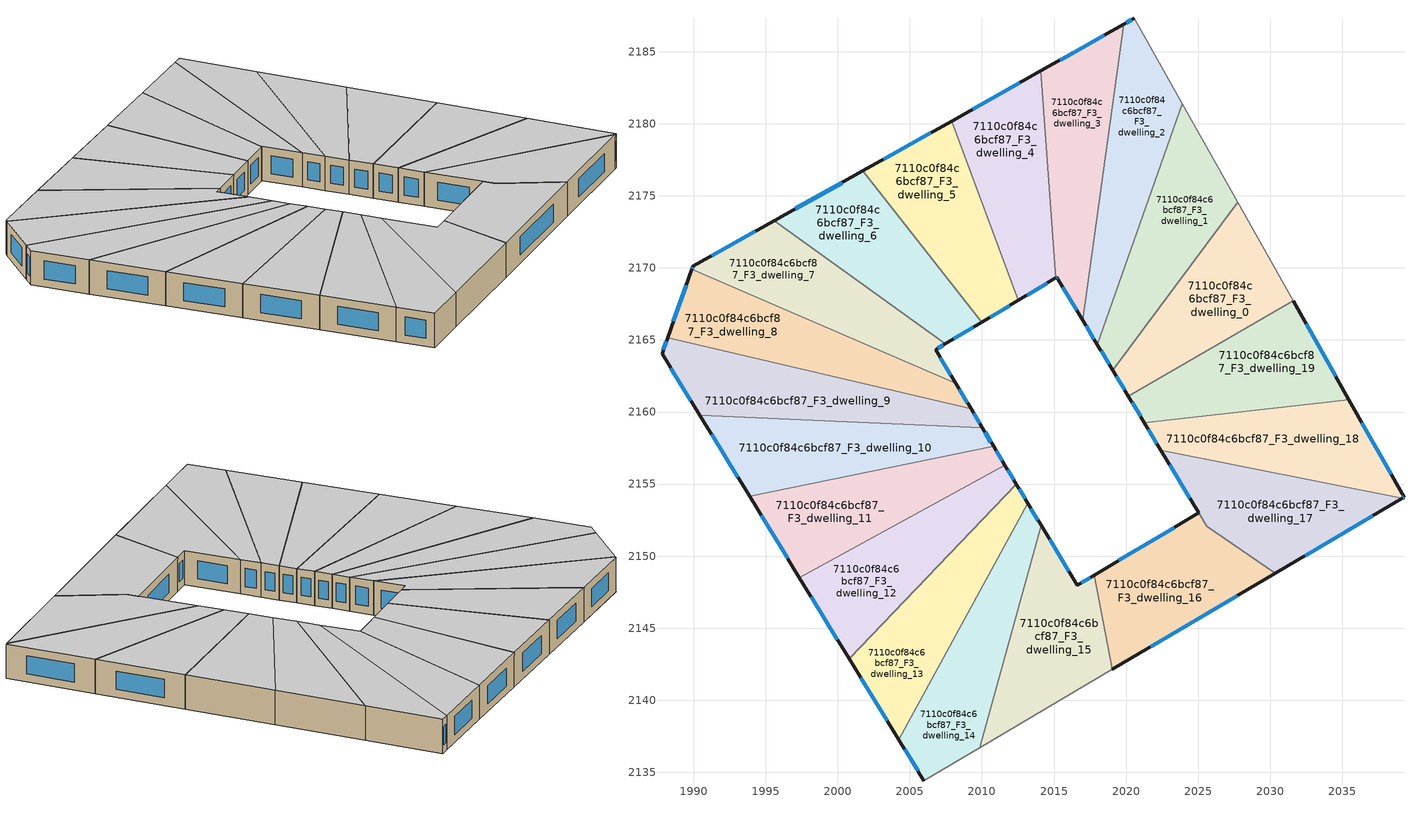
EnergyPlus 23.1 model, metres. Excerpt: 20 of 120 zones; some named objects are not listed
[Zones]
7110c0f84c6bcf87_F3_dwelling_0
 floor to 7110c0f84c6bcf87_F2_dwelling_0 (EU_floor_Construction): 2027.74,2174.56 2031.6,2167.72 2020.15,2161.11 2019.06,2162.91 z9
 wall outside (EU_wall_Construction): 2019.07,2162.91 2020.15,2161.11 z9:12
 wall adiabatic (EU_wall_Construction): 2031.6,2167.72 2027.74,2174.56 z9:12
 wall to 7110c0f84c6bcf87_F3_dwelling_1 (EU_wall_Construction): 2027.74,2174.56 2019.07,2162.91 z9:12
 wall to 7110c0f84c6bcf87_F3_dwelling_19 (EU_wall_Construction): 2020.15,2161.11 2031.6,2167.72 z9:12
 window (EU_Window_Construction): 2019.32,2162.48 2019.89,2161.53 z9.7:11.3
 ceiling to 7110c0f84c6bcf87_F4_dwelling_0 (EU_floor_Construction): 2031.6,2167.72 2027.74,2174.56 2019.06,2162.91 2020.15,2161.11 z12
7110c0f84c6bcf87_F3_dwelling_1
 floor to 7110c0f84c6bcf87_F2_dwelling_1 (EU_floor_Construction): 2023.89,2181.39 2027.74,2174.56 2019.06,2162.91 2018.01,2164.66 z9
 wall outside (EU_wall_Construction): 2018.01,2164.66 2019.07,2162.91 z9:12
 wall adiabatic (EU_wall_Construction): 2027.74,2174.56 2023.89,2181.39 z9:12
 wall to 7110c0f84c6bcf87_F3_dwelling_2 (EU_wall_Construction): 2023.89,2181.39 2018.01,2164.66 z9:12
 window (EU_Window_Construction): 2018.26,2164.25 2018.82,2163.32 z9.7:11.3
 ceiling to 7110c0f84c6bcf87_F4_dwelling_1 (EU_floor_Construction): 2019.06,2162.91 2027.74,2174.56 2023.89,2181.39 2018.01,2164.66 z12
7110c0f84c6bcf87_F3_dwelling_10
 floor to 7110c0f84c6bcf87_F2_dwelling_10 (EU_floor_Construction): 2010.02,2158.91 2010.81,2157.61 1993.88,2154.14 1990.42,2159.77 z9
 wall outside (EU_wall_Construction): 2010.81,2157.61 2010.03,2158.91 / 1990.42,2159.77 1993.88,2154.14 z9:12
 wall to 7110c0f84c6bcf87_F3_dwelling_11 (EU_wall_Construction): 1993.88,2154.14 2010.81,2157.61 z9:12
 wall to 7110c0f84c6bcf87_F3_dwelling_9 (EU_wall_Construction): 2010.02,2158.91 1990.42,2159.77 z9:12
 window (EU_Window_Construction): 2010.62,2157.92 2010.21,2158.61 / 1991.24,2158.45 1993.07,2155.47 z9.7:11.3
 ceiling to 7110c0f84c6bcf87_F4_dwelling_10 (EU_floor_Construction): 2010.81,2157.61 2010.02,2158.91 1990.42,2159.77 1993.88,2154.14 z12
7110c0f84c6bcf87_F3_dwelling_11
 floor to 7110c0f84c6bcf87_F2_dwelling_11 (EU_floor_Construction): 2010.81,2157.61 2011.59,2156.3 1997.33,2148.52 1993.88,2154.14 z9
 wall outside (EU_wall_Construction): 2011.59,2156.3 2010.81,2157.61 / 1993.88,2154.14 1997.33,2148.52 z9:12
 wall to 7110c0f84c6bcf87_F3_dwelling_12 (EU_wall_Construction): 1997.33,2148.52 2011.59,2156.3 z9:12
 window (EU_Window_Construction): 2011.41,2156.61 2010.99,2157.31 / 1994.69,2152.82 1996.52,2149.84 z9.7:11.3
 ceiling to 7110c0f84c6bcf87_F4_dwelling_11 (EU_floor_Construction): 2011.59,2156.3 2010.81,2157.61 1993.88,2154.14 1997.33,2148.52 z12
7110c0f84c6bcf87_F3_dwelling_12
 floor to 7110c0f84c6bcf87_F2_dwelling_12 (EU_floor_Construction): 2011.59,2156.3 2012.38,2154.99 2000.79,2142.88 1997.33,2148.52 z9
 wall outside (EU_wall_Construction): 2012.39,2154.99 2011.59,2156.3 / 1997.33,2148.52 2000.79,2142.88 z9:12
 wall to 7110c0f84c6bcf87_F3_dwelling_13 (EU_wall_Construction): 2000.79,2142.88 2012.38,2154.99 z9:12
 window (EU_Window_Construction): 2012.2,2155.3 2011.78,2155.99 / 1998.14,2147.19 1999.97,2144.21 z9.7:11.3
 ceiling to 7110c0f84c6bcf87_F4_dwelling_12 (EU_floor_Construction): 2000.79,2142.88 2012.38,2154.99 2011.59,2156.3 1997.33,2148.52 z12
7110c0f84c6bcf87_F3_dwelling_13
 floor to 7110c0f84c6bcf87_F2_dwelling_13 (EU_floor_Construction): 2012.38,2154.99 2013.18,2153.66 2004.24,2137.25 2000.79,2142.88 z9
 wall outside (EU_wall_Construction): 2013.18,2153.66 2012.39,2154.99 / 2000.79,2142.88 2004.24,2137.25 z9:12
 wall to 7110c0f84c6bcf87_F3_dwelling_14 (EU_wall_Construction): 2004.24,2137.25 2013.18,2153.66 z9:12
 window (EU_Window_Construction): 2012.99,2153.97 2012.57,2154.68 / 2001.6,2141.56 2003.43,2138.57 z9.7:11.3
 ceiling to 7110c0f84c6bcf87_F4_dwelling_13 (EU_floor_Construction): 2004.24,2137.25 2013.18,2153.66 2012.38,2154.99 2000.79,2142.88 z12
7110c0f84c6bcf87_F3_dwelling_14
 floor to 7110c0f84c6bcf87_F2_dwelling_14 (EU_floor_Construction): 2013.18,2153.66 2014.1,2152.14 2009.83,2136.71 2005.97,2134.43 2004.24,2137.25 z9
 wall outside (EU_wall_Construction): 2014.1,2152.14 2013.18,2153.66 / 2004.24,2137.25 2005.97,2134.43 z9:12
 wall adiabatic (EU_wall_Construction): 2005.97,2134.43 2009.83,2136.71 z9:12
 wall to 7110c0f84c6bcf87_F3_dwelling_15 (EU_wall_Construction): 2009.83,2136.71 2014.1,2152.14 z9:12
 window (EU_Window_Construction): 2013.88,2152.5 2013.4,2153.31 / 2004.65,2136.59 2005.56,2135.1 z9.7:11.3
 ceiling to 7110c0f84c6bcf87_F4_dwelling_14 (EU_floor_Construction): 2009.83,2136.71 2014.1,2152.14 2013.18,2153.66 2004.24,2137.25 2005.97,2134.43 z12
7110c0f84c6bcf87_F3_dwelling_15
 floor to 7110c0f84c6bcf87_F2_dwelling_15 (EU_floor_Construction): 2017.8,2148.69 2019.05,2142.16 2009.83,2136.71 2014.1,2152.14 2016.6,2147.97 z9
 wall outside (EU_wall_Construction): 2017.8,2148.69 2016.6,2147.97 2014.1,2152.14 z9:12
 wall adiabatic (EU_wall_Construction): 2009.83,2136.71 2019.05,2142.16 z9:12
 wall to 7110c0f84c6bcf87_F3_dwelling_16 (EU_wall_Construction): 2019.05,2142.16 2017.81,2148.69 z9:12
 window (EU_Window_Construction): 2016.02,2148.95 2014.69,2151.16 / 2017.52,2148.52 2016.89,2148.14 z9.7:11.3
 ceiling to 7110c0f84c6bcf87_F4_dwelling_15 (EU_floor_Construction): 2019.05,2142.16 2017.8,2148.69 2016.6,2147.97 2014.1,2152.14 2009.83,2136.71 z12
7110c0f84c6bcf87_F3_dwelling_16
 floor to 7110c0f84c6bcf87_F2_dwelling_16 (EU_floor_Construction): 2030.35,2148.82 2019.05,2142.16 2017.8,2148.69 2025.03,2153 2025.59,2152.07 z9
 wall outside (EU_wall_Construction): 2019.05,2142.16 2030.35,2148.82 / 2025.03,2153 2017.8,2148.69 z9:12
 wall to 7110c0f84c6bcf87_F3_dwelling_17 (EU_wall_Construction): 2030.35,2148.82 2025.59,2152.07 2025.03,2153 z9:12
 window (EU_Window_Construction): 2021.71,2143.72 2027.7,2147.26 / 2023.33,2151.99 2019.5,2149.7 z9.7:11.3
 ceiling to 7110c0f84c6bcf87_F4_dwelling_16 (EU_floor_Construction): 2030.35,2148.82 2025.59,2152.07 2025.03,2153 2017.8,2148.69 2019.05,2142.16 z12
7110c0f84c6bcf87_F3_dwelling_17
 floor to 7110c0f84c6bcf87_F2_dwelling_17 (EU_floor_Construction): 2039.17,2154.03 2030.35,2148.82 2025.59,2152.07 2022.4,2157.36 z9
 wall outside (EU_wall_Construction): 2030.35,2148.82 2039.17,2154.03 / 2022.4,2157.36 2025.03,2153 z9:12
 wall to 7110c0f84c6bcf87_F3_dwelling_18 (EU_wall_Construction): 2039.17,2154.03 2022.4,2157.36 z9:12
 window (EU_Window_Construction): 2032.42,2150.05 2037.1,2152.8 / 2023.02,2156.34 2024.41,2154.02 z9.7:11.3
 ceiling to 7110c0f84c6bcf87_F4_dwelling_17 (EU_floor_Construction): 2039.17,2154.03 2022.4,2157.36 2025.59,2152.07 2030.35,2148.82 z12
7110c0f84c6bcf87_F3_dwelling_18
 floor to 7110c0f84c6bcf87_F2_dwelling_18 (EU_floor_Construction): 2035.46,2160.86 2039.28,2154.09 2039.17,2154.03 2022.4,2157.36 2021.26,2159.26 z9
 wall outside (EU_wall_Construction): 2021.26,2159.26 2022.4,2157.36 / 2039.17,2154.03 2039.28,2154.09 2035.46,2160.86 z9:12
 wall to 7110c0f84c6bcf87_F3_dwelling_19 (EU_wall_Construction): 2035.46,2160.86 2021.26,2159.26 z9:12
 window (EU_Window_Construction): 2021.53,2158.82 2022.13,2157.81 / 2038.38,2155.68 2036.36,2159.27 / 2039.19,2154.04 2039.25,2154.08 z9.7:11.3
 ceiling to 7110c0f84c6bcf87_F4_dwelling_18 (EU_floor_Construction): 2039.28,2154.09 2035.46,2160.86 2021.26,2159.26 2022.4,2157.36 2039.17,2154.03 z12
7110c0f84c6bcf87_F3_dwelling_19
 floor to 7110c0f84c6bcf87_F2_dwelling_19 (EU_floor_Construction): 2031.6,2167.72 2035.46,2160.86 2021.26,2159.26 2020.15,2161.11 z9
 wall outside (EU_wall_Construction): 2020.15,2161.11 2021.26,2159.26 / 2035.46,2160.86 2031.6,2167.72 z9:12
 window (EU_Window_Construction): 2020.41,2160.67 2021,2159.69 / 2034.55,2162.47 2032.51,2166.11 z9.7:11.3
 ceiling to 7110c0f84c6bcf87_F4_dwelling_19 (EU_floor_Construction): 2035.46,2160.86 2031.6,2167.72 2020.15,2161.11 2021.26,2159.26 z12
7110c0f84c6bcf87_F3_dwelling_2
 floor to 7110c0f84c6bcf87_F2_dwelling_2 (EU_floor_Construction): 2020.56,2187.3 2023.89,2181.39 2018.01,2164.66 2016.98,2166.38 2019.84,2186.89 z9
 wall outside (EU_wall_Construction): 2016.98,2166.38 2018.01,2164.66 / 2020.56,2187.3 2019.84,2186.89 z9:12
 wall adiabatic (EU_wall_Construction): 2023.89,2181.39 2020.56,2187.3 z9:12
 wall to 7110c0f84c6bcf87_F3_dwelling_3 (EU_wall_Construction): 2019.84,2186.89 2016.98,2166.38 z9:12
 window (EU_Window_Construction): 2017.22,2165.97 2017.77,2165.06 / 2020.39,2187.21 2020.01,2186.99 z9.7:11.3
 ceiling to 7110c0f84c6bcf87_F4_dwelling_2 (EU_floor_Construction): 2018.01,2164.66 2023.89,2181.39 2020.56,2187.3 2019.84,2186.89 2016.98,2166.38 z12
7110c0f84c6bcf87_F3_dwelling_3
 floor to 7110c0f84c6bcf87_F2_dwelling_3 (EU_floor_Construction): 2019.84,2186.89 2016.98,2166.38 2015.19,2169.34 2015.13,2169.3 2014.08,2183.66 z9
 wall outside (EU_wall_Construction): 2015.13,2169.3 2015.19,2169.34 2016.98,2166.38 / 2019.84,2186.89 2014.08,2183.66 z9:12
 wall to 7110c0f84c6bcf87_F3_dwelling_4 (EU_wall_Construction): 2014.08,2183.66 2015.13,2169.3 z9:12
 window (EU_Window_Construction): 2015.61,2168.65 2016.56,2167.07 / 2015.14,2169.31 2015.18,2169.33 / 2018.49,2186.14 2015.43,2184.42 z9.7:11.3
 ceiling to 7110c0f84c6bcf87_F4_dwelling_3 (EU_floor_Construction): 2016.98,2166.38 2019.84,2186.89 2014.08,2183.66 2015.13,2169.3 2015.19,2169.34 z12
7110c0f84c6bcf87_F3_dwelling_4
 floor to 7110c0f84c6bcf87_F2_dwelling_4 (EU_floor_Construction): 2014.08,2183.66 2015.13,2169.3 2012.52,2167.75 2007.9,2180.19 z9
 wall outside (EU_wall_Construction): 2012.52,2167.75 2015.13,2169.3 / 2014.08,2183.66 2007.9,2180.19 z9:12
 wall to 7110c0f84c6bcf87_F3_dwelling_5 (EU_wall_Construction): 2007.89,2180.19 2012.52,2167.75 z9:12
 window (EU_Window_Construction): 2013.13,2168.11 2014.51,2168.94 / 2012.63,2182.85 2009.35,2181 z9.7:11.3
 ceiling to 7110c0f84c6bcf87_F4_dwelling_4 (EU_floor_Construction): 2015.13,2169.3 2014.08,2183.66 2007.9,2180.19 2012.52,2167.75 z12
7110c0f84c6bcf87_F3_dwelling_5
 floor to 7110c0f84c6bcf87_F2_dwelling_5 (EU_floor_Construction): 2007.9,2180.19 2012.52,2167.75 2009.97,2166.22 2001.73,2176.73 z9
 wall outside (EU_wall_Construction): 2009.97,2166.22 2012.52,2167.75 / 2007.9,2180.19 2001.73,2176.73 z9:12
 wall to 7110c0f84c6bcf87_F3_dwelling_6 (EU_wall_Construction): 2001.73,2176.73 2009.97,2166.22 z9:12
 window (EU_Window_Construction): 2010.57,2166.58 2011.92,2167.39 / 2006.45,2179.38 2003.18,2177.54 z9.7:11.3
 ceiling to 7110c0f84c6bcf87_F4_dwelling_5 (EU_floor_Construction): 2012.52,2167.75 2007.9,2180.19 2001.73,2176.73 2009.97,2166.22 z12
7110c0f84c6bcf87_F3_dwelling_6
 floor to 7110c0f84c6bcf87_F2_dwelling_6 (EU_floor_Construction): 2001.73,2176.73 2009.97,2166.22 2007.47,2164.73 1995.59,2173.28 z9
 wall outside (EU_wall_Construction): 2007.47,2164.73 2009.97,2166.22 / 2001.73,2176.73 1995.59,2173.28 z9:12
 wall to 7110c0f84c6bcf87_F3_dwelling_7 (EU_wall_Construction): 1995.59,2173.28 2007.47,2164.73 z9:12
 window (EU_Window_Construction): 2008.05,2165.08 2009.38,2165.87 / 2000.29,2175.92 1997.03,2174.09 z9.7:11.3
 ceiling to 7110c0f84c6bcf87_F4_dwelling_6 (EU_floor_Construction): 2009.97,2166.22 2001.73,2176.73 1995.59,2173.28 2007.47,2164.73 z12
7110c0f84c6bcf87_F3_dwelling_7
 floor to 7110c0f84c6bcf87_F2_dwelling_7 (EU_floor_Construction): 2007.47,2164.73 2006.78,2164.32 2008.17,2162 1989.87,2169.91 1989.94,2170.1 1995.59,2173.28 z9
 wall outside (EU_wall_Construction): 2008.17,2162 2006.78,2164.32 2007.47,2164.73 / 1995.59,2173.28 1989.94,2170.1 1989.87,2169.91 z9:12
 wall to 7110c0f84c6bcf87_F3_dwelling_8 (EU_wall_Construction): 1989.87,2169.91 2008.17,2162 z9:12
 window (EU_Window_Construction): 2006.94,2164.41 2007.31,2164.63 / 2007.84,2162.54 2007.11,2163.77 / 1989.92,2170.06 1989.88,2169.95 / 1994.26,2172.53 1991.26,2170.85 z9.7:11.3
 ceiling to 7110c0f84c6bcf87_F4_dwelling_7 (EU_floor_Construction): 2008.17,2162 2006.78,2164.32 2007.47,2164.73 1995.59,2173.28 1989.94,2170.1 1989.87,2169.91 z12
7110c0f84c6bcf87_F3_dwelling_8
 floor to 7110c0f84c6bcf87_F2_dwelling_8 (EU_floor_Construction): 2008.17,2162 2009.24,2160.22 1988.19,2165.17 1989.87,2169.91 z9
 wall outside (EU_wall_Construction): 2009.24,2160.22 2008.17,2162 / 1989.87,2169.91 1988.19,2165.17 z9:12
 wall to 7110c0f84c6bcf87_F3_dwelling_9 (EU_wall_Construction): 1988.19,2165.17 2009.24,2160.22 z9:12
 window (EU_Window_Construction): 2008.99,2160.64 2008.42,2161.58 / 1989.47,2168.79 1988.59,2166.28 z9.7:11.3
 ceiling to 7110c0f84c6bcf87_F4_dwelling_8 (EU_floor_Construction): 2009.24,2160.22 2008.17,2162 1989.87,2169.91 1988.19,2165.17 z12
7110c0f84c6bcf87_F3_dwelling_9
 floor to 7110c0f84c6bcf87_F2_dwelling_9 (EU_floor_Construction): 2009.24,2160.22 2010.02,2158.91 1990.42,2159.77 1987.8,2164.05 1988.19,2165.17 z9
 wall outside (EU_wall_Construction): 2010.03,2158.91 2009.24,2160.22 / 1988.19,2165.17 1987.8,2164.05 1990.42,2159.77 z9:12
 window (EU_Window_Construction): 2009.84,2159.22 2009.42,2159.91 / 1988.42,2163.05 1989.81,2160.78 / 1988.1,2164.91 1987.89,2164.31 z9.7:11.3
 ceiling to 7110c0f84c6bcf87_F4_dwelling_9 (EU_floor_Construction): 2010.02,2158.91 2009.24,2160.22 1988.19,2165.17 1987.8,2164.05 1990.42,2159.77 z12
[Building]
EU S2 Campaign: North Axis=0; Terrain=City; Solar Distribution=FullExterior
[Site:Location]
Budapest.Ferenc.Liszt.Intl.AP: Latitude=47.437; Longitude=19.256; Time Zone=1; Elevation=185
[SizingPeriod:WeatherFileDays]
AnnualSizingPeriod: Begin Month=1; Begin Day of Month=1; End Month=12; End Day of Month=31; Day of Week for Start Day=Monday; Use Weather File Daylight Saving Period=No; Use Weather File Rain and Snow Indicators=No
[MATERIAL]
EU_InternalMass_Material: Roughness=MediumRough; Thickness=0.1; Conductivity=1; Density=1800; Specific Heat=900; Thermal Absorptance=0.9; Solar Absorptance=0.7; Visible Absorptance=0.7
[MATERIAL:NOMASS] Roughness=MediumRough; Thermal Absorptance=0.9; Solar Absorptance=0.7; Visible Absorptance=0.7
Name | Thermal Resistance
EU_wall_NoMass | 0.832559
EU_floor_NoMass | 0.872794
[WINDOWMATERIAL:SIMPLEGLAZINGSYSTEM]
EU_Window_SimpleGlazing: UFactor=2.79869; Solar Heat Gain Coefficient=0.75; Visible Transmittance=0.75
[CONSTRUCTION]
EU_wall_Construction: EU_wall_NoMass
EU_floor_Construction: EU_floor_NoMass
EU_Window_Construction: EU_Window_SimpleGlazing
EU_InternalMass_Construction: EU_InternalMass_Material
[ZONE] Type=1; Multiplier=1; Ceiling Height=autocalculate; Floor Area=autocalculate; Part of Total Floor Area=Yes
Name | Volume
7110c0f84c6bcf87_F3_dwelling_0 | 198.129
7110c0f84c6bcf87_F3_dwelling_1 | 198.126
7110c0f84c6bcf87_F3_dwelling_10 | 198.105
7110c0f84c6bcf87_F3_dwelling_11 | 198.112
7110c0f84c6bcf87_F3_dwelling_12 | 198.113
7110c0f84c6bcf87_F3_dwelling_13 | 198.094
7110c0f84c6bcf87_F3_dwelling_14 | 198.111
7110c0f84c6bcf87_F3_dwelling_15 | 198.138
7110c0f84c6bcf87_F3_dwelling_16 | 198.946
7110c0f84c6bcf87_F3_dwelling_17 | 197.278
7110c0f84c6bcf87_F3_dwelling_18 | 198.144
7110c0f84c6bcf87_F3_dwelling_19 | 198.101
7110c0f84c6bcf87_F3_dwelling_2 | 198.1
7110c0f84c6bcf87_F3_dwelling_3 | 198.086
7110c0f84c6bcf87_F3_dwelling_4 | 198.137
7110c0f84c6bcf87_F3_dwelling_5 | 198.078
7110c0f84c6bcf87_F3_dwelling_6 | 198.149
7110c0f84c6bcf87_F3_dwelling_7 | 198.077
7110c0f84c6bcf87_F3_dwelling_8 | 198.136
7110c0f84c6bcf87_F3_dwelling_9 | 198.123
[INTERNALMASS] Construction=EU_InternalMass_Construction
Name | Zone or ZoneList | Surface Area
7110c0f84c6bcf87_F3_dwelling_0_EU_InternalMass | 7110c0f84c6bcf87_F3_dwelling_0 | 66.0427
7110c0f84c6bcf87_F3_dwelling_1_EU_InternalMass | 7110c0f84c6bcf87_F3_dwelling_1 | 66.0421
7110c0f84c6bcf87_F3_dwelling_2_EU_InternalMass | 7110c0f84c6bcf87_F3_dwelling_2 | 66.0333
7110c0f84c6bcf87_F3_dwelling_3_EU_InternalMass | 7110c0f84c6bcf87_F3_dwelling_3 | 66.0286
7110c0f84c6bcf87_F3_dwelling_4_EU_InternalMass | 7110c0f84c6bcf87_F3_dwelling_4 | 66.0457
7110c0f84c6bcf87_F3_dwelling_5_EU_InternalMass | 7110c0f84c6bcf87_F3_dwelling_5 | 66.0259
7110c0f84c6bcf87_F3_dwelling_6_EU_InternalMass | 7110c0f84c6bcf87_F3_dwelling_6 | 66.0498
7110c0f84c6bcf87_F3_dwelling_7_EU_InternalMass | 7110c0f84c6bcf87_F3_dwelling_7 | 66.0256
7110c0f84c6bcf87_F3_dwelling_8_EU_InternalMass | 7110c0f84c6bcf87_F3_dwelling_8 | 66.0453
7110c0f84c6bcf87_F3_dwelling_9_EU_InternalMass | 7110c0f84c6bcf87_F3_dwelling_9 | 66.0413
7110c0f84c6bcf87_F3_dwelling_10_EU_InternalMass | 7110c0f84c6bcf87_F3_dwelling_10 | 66.035
7110c0f84c6bcf87_F3_dwelling_11_EU_InternalMass | 7110c0f84c6bcf87_F3_dwelling_11 | 66.0374
7110c0f84c6bcf87_F3_dwelling_12_EU_InternalMass | 7110c0f84c6bcf87_F3_dwelling_12 | 66.0377
7110c0f84c6bcf87_F3_dwelling_13_EU_InternalMass | 7110c0f84c6bcf87_F3_dwelling_13 | 66.0316
7110c0f84c6bcf87_F3_dwelling_14_EU_InternalMass | 7110c0f84c6bcf87_F3_dwelling_14 | 66.0371
7110c0f84c6bcf87_F3_dwelling_15_EU_InternalMass | 7110c0f84c6bcf87_F3_dwelling_15 | 66.0461
7110c0f84c6bcf87_F3_dwelling_16_EU_InternalMass | 7110c0f84c6bcf87_F3_dwelling_16 | 66.3167
7110c0f84c6bcf87_F3_dwelling_17_EU_InternalMass | 7110c0f84c6bcf87_F3_dwelling_17 | 65.7605
7110c0f84c6bcf87_F3_dwelling_18_EU_InternalMass | 7110c0f84c6bcf87_F3_dwelling_18 | 66.0478
7110c0f84c6bcf87_F3_dwelling_19_EU_InternalMass | 7110c0f84c6bcf87_F3_dwelling_19 | 66.0339
[OTHEREQUIPMENT] Fuel Type=Electricity; Design Level Calculation Method=Watts/Area; Power per Zone Floor Area=1; Fraction Latent=0; Fraction Radiant=0; Fraction Lost=0; Carbon Dioxide Generation Rate=0; EndUse Subcategory=EU_Step8_InternalGains
Name | Zone or ZoneList or Space or SpaceList | Schedule
EU_Step8_InternalGain_7110c0f84c6bcf87_F3_dwelling_0_f000 | 7110c0f84c6bcf87_F3_dwelling_0 | EU_Step8_GainSchedule_7110c0f84c6bcf87_F3_dwelling_0_f000
EU_Step8_InternalGain_7110c0f84c6bcf87_F3_dwelling_1_f000 | 7110c0f84c6bcf87_F3_dwelling_1 | EU_Step8_GainSchedule_7110c0f84c6bcf87_F3_dwelling_1_f000
EU_Step8_InternalGain_7110c0f84c6bcf87_F3_dwelling_2_f000 | 7110c0f84c6bcf87_F3_dwelling_2 | EU_Step8_GainSchedule_7110c0f84c6bcf87_F3_dwelling_2_f000
EU_Step8_InternalGain_7110c0f84c6bcf87_F3_dwelling_3_f000 | 7110c0f84c6bcf87_F3_dwelling_3 | EU_Step8_GainSchedule_7110c0f84c6bcf87_F3_dwelling_3_f000
EU_Step8_InternalGain_7110c0f84c6bcf87_F3_dwelling_4_f000 | 7110c0f84c6bcf87_F3_dwelling_4 | EU_Step8_GainSchedule_7110c0f84c6bcf87_F3_dwelling_4_f000
EU_Step8_InternalGain_7110c0f84c6bcf87_F3_dwelling_5_f000 | 7110c0f84c6bcf87_F3_dwelling_5 | EU_Step8_GainSchedule_7110c0f84c6bcf87_F3_dwelling_5_f000
EU_Step8_InternalGain_7110c0f84c6bcf87_F3_dwelling_6_f000 | 7110c0f84c6bcf87_F3_dwelling_6 | EU_Step8_GainSchedule_7110c0f84c6bcf87_F3_dwelling_6_f000
EU_Step8_InternalGain_7110c0f84c6bcf87_F3_dwelling_7_f000 | 7110c0f84c6bcf87_F3_dwelling_7 | EU_Step8_GainSchedule_7110c0f84c6bcf87_F3_dwelling_7_f000
EU_Step8_InternalGain_7110c0f84c6bcf87_F3_dwelling_8_f000 | 7110c0f84c6bcf87_F3_dwelling_8 | EU_Step8_GainSchedule_7110c0f84c6bcf87_F3_dwelling_8_f000
EU_Step8_InternalGain_7110c0f84c6bcf87_F3_dwelling_9_f000 | 7110c0f84c6bcf87_F3_dwelling_9 | EU_Step8_GainSchedule_7110c0f84c6bcf87_F3_dwelling_9_f000
EU_Step8_InternalGain_7110c0f84c6bcf87_F3_dwelling_10_f000 | 7110c0f84c6bcf87_F3_dwelling_10 | EU_Step8_GainSchedule_7110c0f84c6bcf87_F3_dwelling_10_f000
EU_Step8_InternalGain_7110c0f84c6bcf87_F3_dwelling_11_f000 | 7110c0f84c6bcf87_F3_dwelling_11 | EU_Step8_GainSchedule_7110c0f84c6bcf87_F3_dwelling_11_f000
EU_Step8_InternalGain_7110c0f84c6bcf87_F3_dwelling_12_f000 | 7110c0f84c6bcf87_F3_dwelling_12 | EU_Step8_GainSchedule_7110c0f84c6bcf87_F3_dwelling_12_f000
EU_Step8_InternalGain_7110c0f84c6bcf87_F3_dwelling_13_f000 | 7110c0f84c6bcf87_F3_dwelling_13 | EU_Step8_GainSchedule_7110c0f84c6bcf87_F3_dwelling_13_f000
EU_Step8_InternalGain_7110c0f84c6bcf87_F3_dwelling_14_f000 | 7110c0f84c6bcf87_F3_dwelling_14 | EU_Step8_GainSchedule_7110c0f84c6bcf87_F3_dwelling_14_f000
EU_Step8_InternalGain_7110c0f84c6bcf87_F3_dwelling_15_f000 | 7110c0f84c6bcf87_F3_dwelling_15 | EU_Step8_GainSchedule_7110c0f84c6bcf87_F3_dwelling_15_f000
EU_Step8_InternalGain_7110c0f84c6bcf87_F3_dwelling_16_f000 | 7110c0f84c6bcf87_F3_dwelling_16 | EU_Step8_GainSchedule_7110c0f84c6bcf87_F3_dwelling_16_f000
EU_Step8_InternalGain_7110c0f84c6bcf87_F3_dwelling_17_f000 | 7110c0f84c6bcf87_F3_dwelling_17 | EU_Step8_GainSchedule_7110c0f84c6bcf87_F3_dwelling_17_f000
EU_Step8_InternalGain_7110c0f84c6bcf87_F3_dwelling_18_f000 | 7110c0f84c6bcf87_F3_dwelling_18 | EU_Step8_GainSchedule_7110c0f84c6bcf87_F3_dwelling_18_f000
EU_Step8_InternalGain_7110c0f84c6bcf87_F3_dwelling_19_f000 | 7110c0f84c6bcf87_F3_dwelling_19 | EU_Step8_GainSchedule_7110c0f84c6bcf87_F3_dwelling_19_f000
[ZONEVENTILATION:DESIGNFLOWRATE] Schedule=EU_AlwaysOn; Design Flow Rate Calculation Method=AirChanges/Hour; Air Changes per Hour=0.475469; Ventilation Type=Natural; Fan Pressure Rise=0; Fan Total Efficiency=1; Constant Term Coefficient=1; Temperature Term Coefficient=0; Velocity Term Coefficient=0; Velocity Squared Term Coefficient=0; Minimum Indoor Temperature=-100; Maximum Indoor Temperature=100; Delta Temperature=-100; Minimum Outdoor Temperature=-100; Maximum Outdoor Temperature=100; Maximum Wind Speed=40
Name | Zone or ZoneList or Space or SpaceList
EU_ConstantAir_7110c0f84c6bcf87_F3_dwelling_0 | 7110c0f84c6bcf87_F3_dwelling_0
EU_ConstantAir_7110c0f84c6bcf87_F3_dwelling_1 | 7110c0f84c6bcf87_F3_dwelling_1
EU_ConstantAir_7110c0f84c6bcf87_F3_dwelling_2 | 7110c0f84c6bcf87_F3_dwelling_2
EU_ConstantAir_7110c0f84c6bcf87_F3_dwelling_3 | 7110c0f84c6bcf87_F3_dwelling_3
EU_ConstantAir_7110c0f84c6bcf87_F3_dwelling_4 | 7110c0f84c6bcf87_F3_dwelling_4
EU_ConstantAir_7110c0f84c6bcf87_F3_dwelling_5 | 7110c0f84c6bcf87_F3_dwelling_5
EU_ConstantAir_7110c0f84c6bcf87_F3_dwelling_6 | 7110c0f84c6bcf87_F3_dwelling_6
EU_ConstantAir_7110c0f84c6bcf87_F3_dwelling_7 | 7110c0f84c6bcf87_F3_dwelling_7
EU_ConstantAir_7110c0f84c6bcf87_F3_dwelling_8 | 7110c0f84c6bcf87_F3_dwelling_8
EU_ConstantAir_7110c0f84c6bcf87_F3_dwelling_9 | 7110c0f84c6bcf87_F3_dwelling_9
EU_ConstantAir_7110c0f84c6bcf87_F3_dwelling_10 | 7110c0f84c6bcf87_F3_dwelling_10
EU_ConstantAir_7110c0f84c6bcf87_F3_dwelling_11 | 7110c0f84c6bcf87_F3_dwelling_11
EU_ConstantAir_7110c0f84c6bcf87_F3_dwelling_12 | 7110c0f84c6bcf87_F3_dwelling_12
EU_ConstantAir_7110c0f84c6bcf87_F3_dwelling_13 | 7110c0f84c6bcf87_F3_dwelling_13
EU_ConstantAir_7110c0f84c6bcf87_F3_dwelling_14 | 7110c0f84c6bcf87_F3_dwelling_14
EU_ConstantAir_7110c0f84c6bcf87_F3_dwelling_15 | 7110c0f84c6bcf87_F3_dwelling_15
EU_ConstantAir_7110c0f84c6bcf87_F3_dwelling_16 | 7110c0f84c6bcf87_F3_dwelling_16
EU_ConstantAir_7110c0f84c6bcf87_F3_dwelling_17 | 7110c0f84c6bcf87_F3_dwelling_17
EU_ConstantAir_7110c0f84c6bcf87_F3_dwelling_18 | 7110c0f84c6bcf87_F3_dwelling_18
EU_ConstantAir_7110c0f84c6bcf87_F3_dwelling_19 | 7110c0f84c6bcf87_F3_dwelling_19
[HVACTEMPLATE:ZONE:IDEALLOADSAIRSYSTEM] System Availability Schedule=EU_AlwaysOn; Maximum Heating Supply Air Temperature=50; Minimum Cooling Supply Air Temperature=13; Maximum Heating Supply Air Humidity Ratio=0.0156; Minimum Cooling Supply Air Humidity Ratio=0.0077; Heating Limit=NoLimit; Cooling Limit=NoLimit; Heating Availability Schedule=EU_AlwaysOn; Cooling Availability Schedule=EU_CoolingOff; Dehumidification Control Type=ConstantSensibleHeatRatio; Cooling Sensible Heat Ratio=0.7; Dehumidification Setpoint=60; Humidification Control Type=None; Humidification Setpoint=30; Outdoor Air Method=None; Outdoor Air Flow Rate per Person=0.00944; Outdoor Air Flow Rate per Zone Floor Area=0; Outdoor Air Flow Rate per Zone=0; Demand Controlled Ventilation Type=None; Outdoor Air Economizer Type=NoEconomizer; Heat Recovery Type=None; Sensible Heat Recovery Effectiveness=0.7; Latent Heat Recovery Effectiveness=0.65
Name | Template Thermostat
7110c0f84c6bcf87_F3_dwelling_0 | EU_HeatOnly_7110c0f84c6bcf87_F3_dwelling_0
7110c0f84c6bcf87_F3_dwelling_1 | EU_HeatOnly_7110c0f84c6bcf87_F3_dwelling_1
7110c0f84c6bcf87_F3_dwelling_2 | EU_HeatOnly_7110c0f84c6bcf87_F3_dwelling_2
7110c0f84c6bcf87_F3_dwelling_3 | EU_HeatOnly_7110c0f84c6bcf87_F3_dwelling_3
7110c0f84c6bcf87_F3_dwelling_4 | EU_HeatOnly_7110c0f84c6bcf87_F3_dwelling_4
7110c0f84c6bcf87_F3_dwelling_5 | EU_HeatOnly_7110c0f84c6bcf87_F3_dwelling_5
7110c0f84c6bcf87_F3_dwelling_6 | EU_HeatOnly_7110c0f84c6bcf87_F3_dwelling_6
7110c0f84c6bcf87_F3_dwelling_7 | EU_HeatOnly_7110c0f84c6bcf87_F3_dwelling_7
7110c0f84c6bcf87_F3_dwelling_8 | EU_HeatOnly_7110c0f84c6bcf87_F3_dwelling_8
7110c0f84c6bcf87_F3_dwelling_9 | EU_HeatOnly_7110c0f84c6bcf87_F3_dwelling_9
7110c0f84c6bcf87_F3_dwelling_10 | EU_HeatOnly_7110c0f84c6bcf87_F3_dwelling_10
7110c0f84c6bcf87_F3_dwelling_11 | EU_HeatOnly_7110c0f84c6bcf87_F3_dwelling_11
7110c0f84c6bcf87_F3_dwelling_12 | EU_HeatOnly_7110c0f84c6bcf87_F3_dwelling_12
7110c0f84c6bcf87_F3_dwelling_13 | EU_HeatOnly_7110c0f84c6bcf87_F3_dwelling_13
7110c0f84c6bcf87_F3_dwelling_14 | EU_HeatOnly_7110c0f84c6bcf87_F3_dwelling_14
7110c0f84c6bcf87_F3_dwelling_15 | EU_HeatOnly_7110c0f84c6bcf87_F3_dwelling_15
7110c0f84c6bcf87_F3_dwelling_16 | EU_HeatOnly_7110c0f84c6bcf87_F3_dwelling_16
7110c0f84c6bcf87_F3_dwelling_17 | EU_HeatOnly_7110c0f84c6bcf87_F3_dwelling_17
7110c0f84c6bcf87_F3_dwelling_18 | EU_HeatOnly_7110c0f84c6bcf87_F3_dwelling_18
7110c0f84c6bcf87_F3_dwelling_19 | EU_HeatOnly_7110c0f84c6bcf87_F3_dwelling_19
[SIZING:ZONE] Zone Cooling Design Supply Air Temperature Input Method=SupplyAirTemperature; Zone Cooling Design Supply Air Temperature=13; Zone Heating Design Supply Air Temperature Input Method=SupplyAirTemperature; Zone Heating Design Supply Air Temperature=50; Zone Cooling Design Supply Air Humidity Ratio=0.008; Zone Heating Design Supply Air Humidity Ratio=0.008; Cooling Design Air Flow Method=DesignDay; Cooling Design Air Flow Rate=0; Cooling Minimum Air Flow per Zone Floor Area=0.000762; Cooling Minimum Air Flow=0; Cooling Minimum Air Flow Fraction=0.2; Heating Design Air Flow Method=DesignDay; Heating Design Air Flow Rate=0; Heating Maximum Air Flow per Zone Floor Area=0.002032; Heating Maximum Air Flow=0.141576; Heating Maximum Air Flow Fraction=0.3; Account for Dedicated Outdoor Air System=No; Dedicated Outdoor Air System Control Strategy=NeutralSupplyAir; Dedicated Outdoor Air Low Setpoint Temperature for Design=autosize; Dedicated Outdoor Air High Setpoint Temperature for Design=autosize; Zone Load Sizing Method=Sensible Load Only No Latent Load; Zone Latent Cooling Design Supply Air Humidity Ratio Input Method=HumidityRatioDifference; Zone Cooling Design Supply Air Humidity Ratio Difference=0.005; Zone Latent Heating Design Supply Air Humidity Ratio Input Method=HumidityRatioDifference; Zone Humidification Design Supply Air Humidity Ratio Difference=0.005
7110c0f84c6bcf87_F3_dwelling_0; 7110c0f84c6bcf87_F3_dwelling_1; 7110c0f84c6bcf87_F3_dwelling_2; 7110c0f84c6bcf87_F3_dwelling_3; 7110c0f84c6bcf87_F3_dwelling_4; 7110c0f84c6bcf87_F3_dwelling_5; 7110c0f84c6bcf87_F3_dwelling_6; 7110c0f84c6bcf87_F3_dwelling_7; 7110c0f84c6bcf87_F3_dwelling_8; 7110c0f84c6bcf87_F3_dwelling_9; 7110c0f84c6bcf87_F3_dwelling_10; 7110c0f84c6bcf87_F3_dwelling_11; 7110c0f84c6bcf87_F3_dwelling_12; 7110c0f84c6bcf87_F3_dwelling_13; 7110c0f84c6bcf87_F3_dwelling_14; 7110c0f84c6bcf87_F3_dwelling_15; 7110c0f84c6bcf87_F3_dwelling_16; 7110c0f84c6bcf87_F3_dwelling_17; 7110c0f84c6bcf87_F3_dwelling_18; 7110c0f84c6bcf87_F3_dwelling_19
[SCHEDULE:CONSTANT]
Name | Hourly Value
EU_AlwaysOn | 1
EU_CoolingOff | 0
[SCHEDULE:FILE] Column Number=1; Rows to Skip at Top=0; Number of Hours of Data=8760; Column Separator=Comma; Interpolate to Timestep=No; Minutes per Item=60; Adjust Schedule for Daylight Savings=Yes
Name | File
EU_Step8_GainSchedule_7110c0f84c6bcf87_F3_dwelling_0_f000 | ../../schedules/7110c0f84c6bcf87/7110c0f84c6bcf87_F3_dwelling_0_f000_gain.csv
EU_Step8_GainSchedule_7110c0f84c6bcf87_F3_dwelling_1_f000 | ../../schedules/7110c0f84c6bcf87/7110c0f84c6bcf87_F3_dwelling_1_f000_gain.csv
EU_Step8_GainSchedule_7110c0f84c6bcf87_F3_dwelling_2_f000 | ../../schedules/7110c0f84c6bcf87/7110c0f84c6bcf87_F3_dwelling_2_f000_gain.csv
EU_Step8_GainSchedule_7110c0f84c6bcf87_F3_dwelling_3_f000 | ../../schedules/7110c0f84c6bcf87/7110c0f84c6bcf87_F3_dwelling_3_f000_gain.csv
EU_Step8_GainSchedule_7110c0f84c6bcf87_F3_dwelling_4_f000 | ../../schedules/7110c0f84c6bcf87/7110c0f84c6bcf87_F3_dwelling_4_f000_gain.csv
EU_Step8_GainSchedule_7110c0f84c6bcf87_F3_dwelling_5_f000 | ../../schedules/7110c0f84c6bcf87/7110c0f84c6bcf87_F3_dwelling_5_f000_gain.csv
EU_Step8_GainSchedule_7110c0f84c6bcf87_F3_dwelling_6_f000 | ../../schedules/7110c0f84c6bcf87/7110c0f84c6bcf87_F3_dwelling_6_f000_gain.csv
EU_Step8_GainSchedule_7110c0f84c6bcf87_F3_dwelling_7_f000 | ../../schedules/7110c0f84c6bcf87/7110c0f84c6bcf87_F3_dwelling_7_f000_gain.csv
EU_Step8_GainSchedule_7110c0f84c6bcf87_F3_dwelling_8_f000 | ../../schedules/7110c0f84c6bcf87/7110c0f84c6bcf87_F3_dwelling_8_f000_gain.csv
EU_Step8_GainSchedule_7110c0f84c6bcf87_F3_dwelling_9_f000 | ../../schedules/7110c0f84c6bcf87/7110c0f84c6bcf87_F3_dwelling_9_f000_gain.csv
EU_Step8_GainSchedule_7110c0f84c6bcf87_F3_dwelling_10_f000 | ../../schedules/7110c0f84c6bcf87/7110c0f84c6bcf87_F3_dwelling_10_f000_gain.csv
EU_Step8_GainSchedule_7110c0f84c6bcf87_F3_dwelling_11_f000 | ../../schedules/7110c0f84c6bcf87/7110c0f84c6bcf87_F3_dwelling_11_f000_gain.csv
EU_Step8_GainSchedule_7110c0f84c6bcf87_F3_dwelling_12_f000 | ../../schedules/7110c0f84c6bcf87/7110c0f84c6bcf87_F3_dwelling_12_f000_gain.csv
EU_Step8_GainSchedule_7110c0f84c6bcf87_F3_dwelling_13_f000 | ../../schedules/7110c0f84c6bcf87/7110c0f84c6bcf87_F3_dwelling_13_f000_gain.csv
EU_Step8_GainSchedule_7110c0f84c6bcf87_F3_dwelling_14_f000 | ../../schedules/7110c0f84c6bcf87/7110c0f84c6bcf87_F3_dwelling_14_f000_gain.csv
EU_Step8_GainSchedule_7110c0f84c6bcf87_F3_dwelling_15_f000 | ../../schedules/7110c0f84c6bcf87/7110c0f84c6bcf87_F3_dwelling_15_f000_gain.csv
EU_Step8_GainSchedule_7110c0f84c6bcf87_F3_dwelling_16_f000 | ../../schedules/7110c0f84c6bcf87/7110c0f84c6bcf87_F3_dwelling_16_f000_gain.csv
EU_Step8_GainSchedule_7110c0f84c6bcf87_F3_dwelling_17_f000 | ../../schedules/7110c0f84c6bcf87/7110c0f84c6bcf87_F3_dwelling_17_f000_gain.csv
EU_Step8_GainSchedule_7110c0f84c6bcf87_F3_dwelling_18_f000 | ../../schedules/7110c0f84c6bcf87/7110c0f84c6bcf87_F3_dwelling_18_f000_gain.csv
EU_Step8_GainSchedule_7110c0f84c6bcf87_F3_dwelling_19_f000 | ../../schedules/7110c0f84c6bcf87/7110c0f84c6bcf87_F3_dwelling_19_f000_gain.csv
